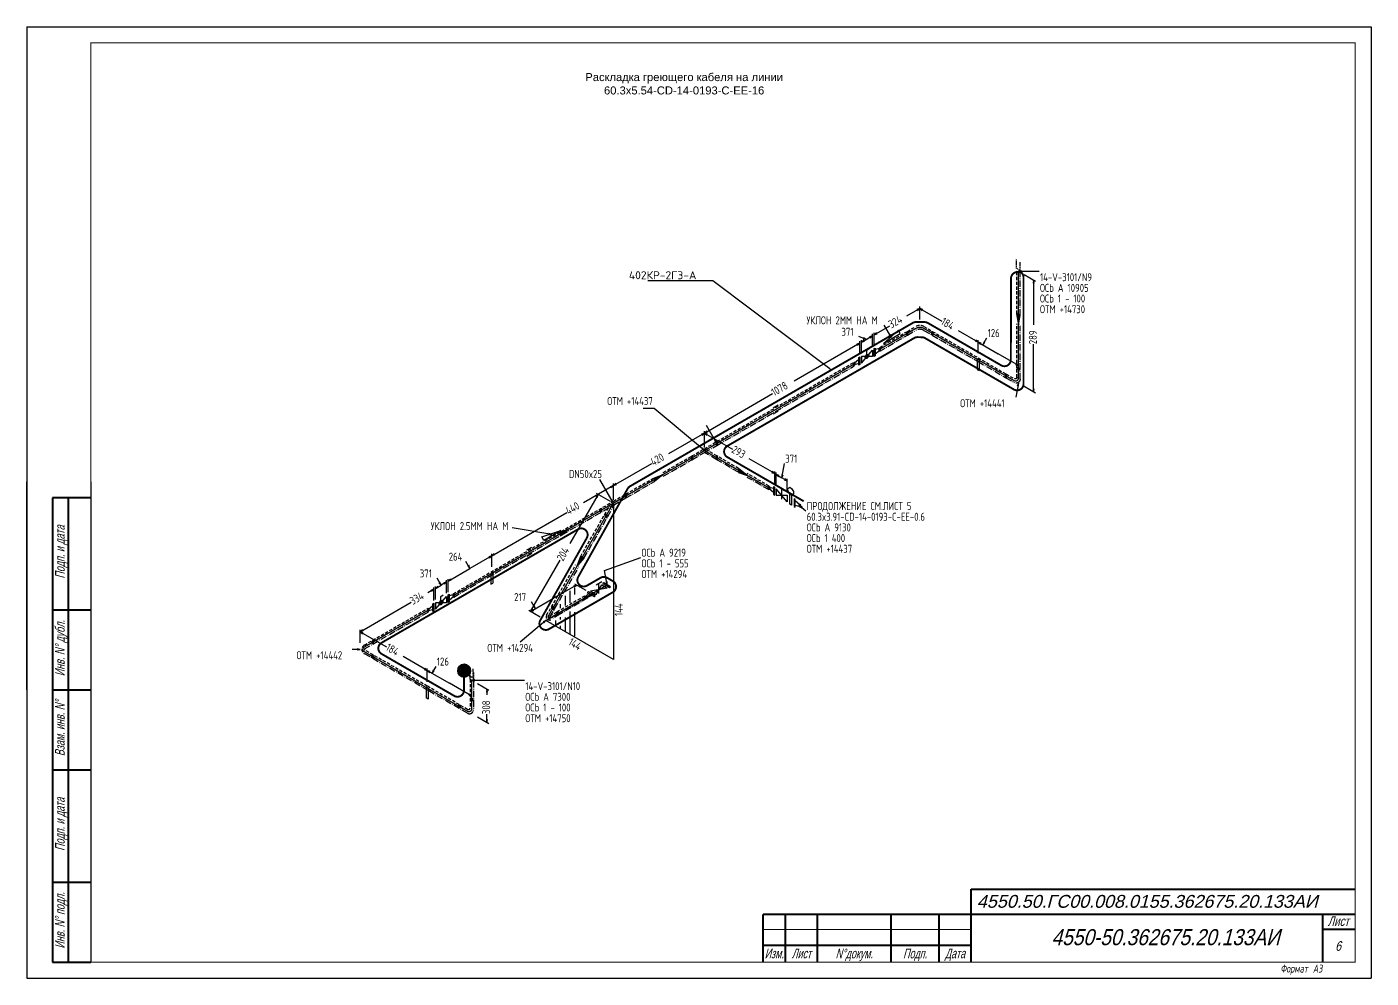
# Model space of a CAD drawing. Header units: millimetres. Extents: x 789 to 2531, y -2516 to 1713.
# Drawn here: x 792.2 to 1212.2, y -247 to 50 of the extents above; entities that cross this region are included whole.
import ezdxf
from ezdxf import colors
from ezdxf.entities.mleader import LeaderData, LeaderLine
from ezdxf.enums import TextEntityAlignment as Align
from ezdxf.math import Vec2, Vec3

# ---------------------------------------------------------------- set-up
doc = ezdxf.new("R2010")
doc.units = ezdxf.units.MM
for name, pattern in [('GT100', [0.5, 0.333333, -0.166667]), ('GT110', [1.5, 1, -0.5]), ('GT111', [3, 2, -0.4, 0.2, -0.4]), ('HIDDEN', [0.375, 0.25, -0.125]), ('JIS_02_4.0', [5.5, 4, -1.5])]:
    doc.linetypes.add(name, pattern=pattern)
for name, color, linetype in [('GT_1', 7, 'Continuous'), ('RAMKA', 2, 'Continuous'), ('TRACE', 1, 'HIDDEN')]:
    doc.layers.add(name, color=color, linetype=linetype)
for name, color, linetype, lineweight in [('HT_Equipment', 1, 'Continuous', 35), ('Текст штампа', 7, 'Continuous', 0), ('Электрообогрев', 1, 'JIS_02_4.0', 30)]:
    doc.layers.add(name, color=color, linetype=linetype, lineweight=lineweight)
doc.styles.add('Aryal.cyr 3', font='arial.ttf', dxfattribs={"width": 0.666667, "oblique": 15, "height": 3})
doc.styles.add('ESKDU', font='eskd_u.shx')
doc.styles.add('HTX1', font='GOST2304A', dxfattribs={"width": 0.98})
doc.styles.add('Pentair Style 1', font='isocpeur.ttf')
doc.styles.get("Standard").update_dxf_attribs({"font": 'txt.shx'})

# ---------------------------------------------------------------- blocks, each defined once
blk = doc.blocks.new('GA_END-SEAL')
at = {"layer": 'HT_Equipment', "color": 7, "true_color": 0xffffff, "const_width": 200}
blk.add_lwpolyline([(-100, 0, 1), (100, 0, 1)], format="xyb", close=True, dxfattribs=at)
at = {"layer": 'HT_Equipment'}
blk.add_circle((0, 0), 200, dxfattribs=at)
at = {"layer": 'HT_Equipment', "style": 'Pentair Style 1'}
blk.add_text('ES', height=180, dxfattribs=at).set_placement((0, 0), align=Align.MIDDLE_CENTER)
blk = doc.blocks.new('_Dot')
at = {"color": 0, "linetype": 'ByBlock', "lineweight": -2}
blk.add_line((-0.5, 0), (-1, 0), dxfattribs=at)
at = {"color": 0, "linetype": 'ByBlock', "const_width": 0.5}
blk.add_lwpolyline([(-0.25, 0, 1), (0.25, 0, 1)], format="xyb", close=True, dxfattribs=at)

msp = doc.modelspace()

# ---------------------------------------------------------------- linework, layer by layer
at = {"linetype": 'Continuous'}
for p, q in [((792.15, 50), (792.15, -247)), ((792.15, 50), (1212.15, 50)), ((1212.15, 50), (1212.15, -247)), ((792.15, -247), (1212.15, -247))]:
    msp.add_line(p, q, dxfattribs=at)
at = {"color": 7}
for p, q in [((792.15, -157), (792.15, -92)), ((812.15, -92), (812.15, -242))]:
    msp.add_line(p, q, dxfattribs=at)
at = {"linetype": 'Continuous', "const_width": 0.3}
msp.add_lwpolyline([(812.15, 45), (1207.15, 45), (1207.15, -242), (812.15, -242)], close=True, dxfattribs=at)
at = {"layer": 'GT_1', "linetype": 'GT100', "flags": 128}
for points in [[(1101.3, -22.61), (1101.3, -25.36), (1102.55, -26.06), (1102.55, -23.31)], [(930.26, -149.73), (930.26, -152.53), (931.56, -153.23), (931.56, -150.43)], [(930.5, -150.86), (930.5, -153.66), (931.8, -154.36), (931.8, -151.56)]]:
    msp.add_lwpolyline(points, dxfattribs=at)
at = {"layer": 'GT_1', "linetype": 'GT110', "flags": 128}
for points in [[(1101.45, -39.56), (1101.45, -26.01)], [(1058.6, -50.06), (1067.25, -45.06)], [(1067.25, -45.06), (1069.85, -43.56)], [(1072.45, -43.56), (1089.35, -53.31)], [(1101.45, -56.41), (1101.45, -42.76)], [(1089.35, -53.31), (1098.05, -58.36)], [(1026.1, -68.86), (1050.65, -54.66)], [(1098.05, -58.36), (1100.65, -59.86)], [(1101.45, -59.41), (1101.45, -56.41)], [(1007.75, -79.46), (1026.1, -68.86)], [(1003.85, -81.71), (1007.75, -79.46)], [(991, -89.11), (999.95, -83.96)], [(999.95, -83.96), (1003.85, -81.71)], [(1007.75, -83.96), (1003.85, -81.71)], [(1014.5, -87.86), (1007.75, -83.96)], [(979.3, -95.86), (988.25, -90.71)], [(1024.05, -93.36), (1017.25, -89.46)], [(975.4, -98.11), (979.3, -95.86)], [(925.38, -127), (975.4, -98.11)], [(972.65, -102.31), (974.9, -98.41)], [(965.2, -115.26), (972.65, -102.31)], [(956.05, -131.11), (963.6, -118.01)], [(966.4, -127.71), (957.7, -132.76)], [(900.2, -141.51), (917.55, -131.51)], [(954.55, -133.71), (956.05, -131.11)], [(957.7, -132.76), (955.1, -134.26)], [(897.6, -143.01), (900.2, -141.51)], [(917.25, -155.86), (897.6, -144.51)], [(930.65, -153.71), (930.65, -159.66)], [(927.25, -161.61), (917.25, -155.86)], [(929.85, -163.11), (927.25, -161.61)], [(930.65, -159.66), (930.65, -162.66)]]:
    msp.add_lwpolyline(points, dxfattribs=at)
at = {"layer": 'GT_1', "const_width": 0.4, "flags": 128}
for points in [[(1101.95, -26.31), (1101.95, -39.86)], [(1067.25, -45.66), (1058.6, -50.66)], [(1069.85, -44.16), (1067.25, -45.66)], [(1075.05, -45.66), (1072.45, -44.16)], [(1089.35, -53.91), (1075.05, -45.66)], [(1101.95, -43.06), (1101.95, -56.71)], [(1098.05, -58.96), (1089.35, -53.91)], [(1050.65, -55.26), (1026.1, -69.46)], [(1100.65, -60.46), (1098.05, -58.96)], [(1101.95, -56.71), (1101.95, -59.71)], [(1026.1, -69.46), (1007.75, -80.06)], [(1003.85, -82.31), (999.95, -84.56)], [(1007.75, -80.06), (1003.85, -82.31)], [(1003.85, -82.31), (1007.75, -84.56)], [(999.95, -84.56), (991, -89.71)], [(1007.75, -84.56), (1014.5, -88.46)], [(988.25, -91.31), (979.3, -96.46)], [(1017.25, -90.06), (1024.05, -93.96)], [(979.3, -96.46), (975.4, -98.71)], [(971.5, -100.96), (961.7, -106.61)], [(975.4, -98.71), (971.5, -100.96)], [(975.4, -98.71), (973.15, -102.61)], [(973.15, -102.61), (965.7, -115.56)], [(958.95, -108.21), (949.15, -113.86)], [(949.15, -113.86), (937.45, -120.61)], [(937.45, -120.61), (925.5, -127.51)], [(964.1, -118.31), (956.55, -131.41)], [(958.2, -133.06), (966.9, -128.01)], [(917.55, -132.11), (900.2, -142.11)], [(956.55, -131.41), (955.05, -134.01)], [(955.6, -134.56), (958.2, -133.06)], [(900.2, -142.11), (897.6, -143.61)], [(897.6, -145.11), (900.2, -146.61)], [(900.2, -146.61), (917.25, -156.46)], [(931.15, -159.96), (931.15, -154.01)], [(917.25, -156.46), (927.25, -162.21)], [(927.25, -162.21), (929.85, -163.71)], [(931.15, -162.96), (931.15, -159.96)]]:
    msp.add_lwpolyline(points, dxfattribs=at)
at = {"layer": 'GT_1', "flags": 128}
for points in [[(1102.95, -26.16), (1101.95, -26.31), (1102.95, -26.46)], [(1101.95, -26.31), (1108.45, -26.31)], [(1103.7, -27.31), (1107.25, -29.36)], [(1106.85, -30.06), (1106.7, -29.06), (1106.55, -30.06)], [(1106.7, -29.06), (1106.7, -43.06)], [(1071.15, -41.41), (1071.15, -37.31)], [(1071.15, -41.41), (1071.15, -37.31)], [(1071.15, -37.91), (1066.95, -40.31)], [(1070.4, -38.56), (1071.15, -37.91), (1070.2, -38.26)], [(1072.1, -38.26), (1071.15, -37.91), (1071.9, -38.56)], [(1071.15, -37.91), (1078, -41.86)], [(1101.95, -39.86), (1101.4, -39.56), (1101.95, -43.06), (1102.45, -40.16), (1101.45, -39.56), (1101.95, -42.76), (1102.4, -40.11), (1101.55, -39.61), (1101.95, -42.41), (1102.35, -40.06), (1101.6, -39.66), (1101.95, -42.11), (1102.25, -40.06), (1101.65, -39.71), (1101.95, -41.81), (1102.2, -40.01), (1101.75, -39.76), (1101.95, -41.51), (1102.1, -39.96), (1101.8, -39.76), (1101.95, -41.21), (1102.05, -39.91), (1101.9, -39.81), (1101.95, -40.91), (1102, -39.86), (1101.95, -39.86), (1101.95, -43.06)], [(1056.35, -49.96), (1056.35, -45.86)], [(1056.85, -46.16), (1061.75, -43.31)], [(1057.6, -45.51), (1056.85, -46.16), (1057.8, -45.81)], [(1056.85, -49.66), (1056.85, -45.56)], [(1059.75, -48.86), (1065.05, -45.76), (1064.45, -44.66), (1059.75, -48.86)], [(1062.25, -47.01), (1060, -43.11)], [(1061.6, -46.26), (1062.25, -47.01), (1061.9, -46.06)], [(1067.25, -45.66), (1067, -46.11), (1067.25, -46.16), (1067.5, -45.81), (1067.5, -45.21), (1067.25, -45.16), (1067, -45.51), (1067, -46.11), (1067.45, -45.86), (1067.05, -45.56), (1067.25, -45.26), (1067.45, -45.36), (1067.25, -45.66)], [(1075.05, -45.66), (1074.8, -45.81), (1075.05, -46.16), (1075.3, -46.11), (1075.3, -45.51), (1075.05, -45.16), (1074.8, -45.21), (1074.8, -45.81), (1075.25, -46.06), (1074.85, -45.36), (1075.05, -45.26), (1075.25, -45.56), (1075.05, -45.66)], [(1089.35, -48.41), (1083.2, -44.86)], [(1052.4, -48.76), (1031.85, -60.66)], [(1051.65, -49.41), (1052.4, -48.76), (1051.45, -49.11)], [(1054.4, -47.56), (1052.05, -46.71)], [(1052.4, -52.26), (1052.4, -48.16)], [(1052.9, -48.46), (1054.65, -47.46)], [(1053.65, -47.81), (1052.9, -48.46), (1053.85, -48.11)], [(1052.9, -51.96), (1052.9, -47.86)], [(1053.4, -47.41), (1054.4, -47.56), (1053.55, -47.06)], [(1056.35, -46.46), (1054.65, -47.46)], [(1055.6, -47.11), (1056.35, -46.46), (1055.4, -46.81)], [(1057.2, -51.46), (1057.2, -52.66), (1056.85, -52.86), (1056.85, -50.46), (1057.2, -50.26), (1057.2, -51.46)], [(1058.6, -50.66), (1058.35, -51.11), (1058.6, -51.16), (1058.85, -50.81), (1058.85, -50.21), (1058.6, -50.16), (1058.35, -50.51), (1058.35, -51.11), (1058.8, -50.86), (1058.4, -50.56), (1058.6, -50.26), (1058.8, -50.36), (1058.6, -50.66)], [(1088.4, -48.06), (1089.35, -48.41), (1088.6, -47.76)], [(1089.35, -51.91), (1089.35, -47.81)], [(1089.35, -51.91), (1089.35, -47.81)], [(1090.3, -48.76), (1089.35, -48.41), (1090.1, -49.06)], [(1089.35, -48.41), (1095.65, -52.06)], [(1090.85, -49.26), (1092.1, -47.11)], [(1091.2, -48.31), (1090.85, -49.26), (1091.5, -48.51)], [(1106.7, -63.96), (1106.7, -49.06)], [(1052.05, -55.11), (1050.65, -55.51), (1050.65, -55.01), (1052.05, -53.76)], [(1052.4, -54.26), (1052.4, -55.46), (1052.05, -55.66), (1052.05, -53.26), (1052.4, -53.06), (1052.4, -54.26)], [(1052.4, -52.26), (1052.4, -50.66)], [(1056.35, -51.96), (1056.35, -52.96), (1052.9, -52.96), (1052.9, -54.96), (1056.35, -50.96), (1056.35, -51.96)], [(1054.6, -53.56), (1054.25, -53.56), (1054.1, -53.26), (1054.25, -52.66), (1054.6, -52.26), (1055.05, -52.21), (1055.2, -52.61), (1055.05, -53.11), (1054.6, -53.56)], [(1054.6, -52.96), (1054.6, -50.96), (1055.35, -50.51)], [(1057.2, -52.11), (1058.6, -50.91), (1058.6, -50.41), (1057.2, -50.76)], [(1089.05, -53.56), (1089.65, -53.96), (1089.65, -57.31)], [(1089.05, -53.56), (1089.05, -56.96), (1089.65, -57.31)], [(1101.95, -55.71), (1095.65, -52.06)], [(1050.65, -55.26), (1050.4, -55.71), (1050.65, -55.76), (1050.9, -55.41), (1050.9, -54.81), (1050.65, -54.76), (1050.4, -55.11), (1050.4, -55.71), (1050.85, -55.46), (1050.45, -55.16), (1050.65, -54.86), (1050.85, -54.96), (1050.65, -55.26)], [(1098.05, -58.96), (1097.8, -59.11), (1098.05, -59.46), (1098.3, -59.41), (1098.3, -58.81), (1098.05, -58.46), (1097.8, -58.51), (1097.8, -59.11), (1098.25, -59.36), (1097.85, -58.66), (1098.05, -58.56), (1098.25, -58.86), (1098.05, -58.96)], [(1101, -55.36), (1101.95, -55.71), (1101.2, -55.06)], [(1101.95, -56.71), (1101.7, -56.86), (1101.5, -56.46), (1101.7, -56.26), (1102.2, -56.56), (1102.4, -56.96), (1102.2, -57.16), (1101.7, -56.86), (1101.7, -56.36), (1102.15, -57.01), (1102.3, -56.91), (1102.15, -56.61), (1101.95, -56.71)], [(1101.95, -59.21), (1101.95, -55.11)], [(1101.95, -61.21), (1101.15, -65.66)], [(1101.95, -62.21), (1101.95, -61.21), (1101.6, -62.16)], [(1103.7, -62.21), (1107.25, -64.26)], [(1106.55, -62.96), (1106.7, -63.96), (1106.85, -62.96)], [(1003.85, -76.81), (1025.15, -64.51)], [(1003.85, -82.31), (988.15, -69.11), (984.7, -69.11)], [(1025.3, -68.91), (1026.85, -68.01)], [(1026.85, -70.01), (1025.3, -70.91)], [(1007.75, -80.06), (1004.5, -74.41)], [(1003.85, -76.81), (992.6, -83.31)], [(1003.1, -77.46), (1003.85, -76.81), (1002.9, -77.16)], [(1004.6, -76.16), (1003.85, -76.81), (1004.8, -76.46)], [(1003.85, -81.31), (1003.85, -76.21)], [(1003.85, -81.31), (1003.85, -76.21)], [(1003.85, -81.31), (1003.85, -76.21)], [(1004.8, -77.16), (1003.85, -76.81), (1004.6, -77.46)], [(1003.85, -76.81), (1012.6, -81.86)], [(1007.1, -79.31), (1007.75, -80.06), (1007.4, -79.11)], [(1007.75, -80.06), (1007.5, -80.51), (1007.75, -80.56), (1008, -80.21), (1008, -79.61), (1007.75, -79.56), (1007.5, -79.91), (1007.5, -80.51), (1007.95, -80.26), (1007.55, -79.96), (1007.75, -79.66), (1007.95, -79.76), (1007.75, -80.06)], [(1003, -81.81), (1003.85, -82.31), (1003.2, -81.56)], [(975.4, -93.21), (987.4, -86.31)], [(999.95, -84.56), (999.7, -85.01), (999.95, -85.06), (1000.2, -84.71), (1000.2, -84.11), (999.95, -84.06), (999.7, -84.41), (999.7, -85.01), (1000.15, -84.76), (999.75, -84.46), (999.95, -84.16), (1000.15, -84.26), (999.95, -84.56)], [(1007.75, -84.56), (1008, -84.41), (1007.75, -84.06), (1007.5, -84.11), (1007.5, -84.71), (1007.75, -85.06), (1008, -85.01), (1008, -84.41), (1007.55, -84.16), (1007.95, -84.86), (1007.75, -84.96), (1007.55, -84.66), (1007.75, -84.56)], [(1014.5, -88.46), (1014.5, -89.11), (1017.25, -90.06), (1014.5, -87.91), (1014.5, -89.01), (1017, -89.91), (1014.5, -87.96), (1014.5, -88.96), (1016.7, -89.76), (1014.5, -88.01), (1014.5, -88.86), (1016.45, -89.56), (1014.5, -88.11), (1014.5, -88.76), (1016.2, -89.46), (1014.5, -88.16), (1014.5, -88.71), (1015.9, -89.26), (1014.5, -88.26), (1014.5, -88.61), (1015.7, -89.16), (1014.5, -88.36), (1014.5, -88.56), (1015.4, -88.96), (1014.5, -88.41), (1014.5, -88.46), (1017.25, -90.06)], [(1025.8, -89.46), (1017.8, -84.86)], [(1028.05, -90.76), (1028.85, -86.31)], [(975.4, -98.71), (971.15, -91.36)], [(991, -89.71), (988.25, -91.96), (988.25, -90.76), (991, -89.71), (988.25, -91.86), (988.25, -90.81), (990.75, -89.86), (988.25, -91.81), (988.25, -90.86), (990.5, -90.01), (988.25, -91.71), (988.25, -90.96), (990.25, -90.16), (988.25, -91.61), (988.25, -91.01), (989.95, -90.31), (988.25, -91.56), (988.25, -91.11), (989.7, -90.46), (988.25, -91.46), (988.25, -91.21), (989.45, -90.61), (988.25, -91.41), (988.25, -91.26), (989.15, -90.76), (988.25, -91.31)], [(1024.85, -89.11), (1025.8, -89.46), (1025.05, -88.81)], [(1025.8, -92.96), (1025.8, -88.86)], [(1026.3, -93.26), (1026.3, -89.16)], [(1027.25, -90.11), (1026.3, -89.76), (1027.05, -90.41)], [(1026.3, -89.76), (1028.05, -90.76)], [(1028.05, -89.76), (1028.05, -90.76), (1028.4, -89.81)], [(1029.75, -91.76), (1028.05, -90.76)], [(1028.8, -91.41), (1029.75, -91.76), (1029, -91.11)], [(1029.75, -95.26), (1029.75, -91.16)], [(970.65, -95.96), (961.8, -111.31)], [(975.4, -93.21), (966.05, -98.61)], [(970.3, -96.91), (970.65, -95.96), (970, -96.71)], [(974.55, -98.21), (970.1, -95.66)], [(974.65, -93.86), (975.4, -93.21), (974.45, -93.56)], [(976.15, -92.56), (975.4, -93.21), (976.35, -92.86)], [(975.4, -97.71), (975.4, -92.61)], [(975.4, -97.71), (975.4, -92.61)], [(975.4, -97.71), (975.4, -95.11)], [(979.3, -96.46), (979.05, -96.91), (979.3, -96.96), (979.55, -96.61), (979.55, -96.01), (979.3, -95.96), (979.05, -96.31), (979.05, -96.91), (979.5, -96.66), (979.1, -96.36), (979.3, -96.06), (979.5, -96.16), (979.3, -96.46)], [(1024.05, -93.96), (1024.3, -94.41), (1024.05, -94.46), (1023.8, -94.11), (1023.8, -93.51), (1024.05, -93.46), (1024.3, -93.81), (1024.3, -94.41), (1023.85, -94.16), (1024.25, -93.86), (1024.05, -93.56), (1023.85, -93.66), (1024.05, -93.96)], [(1025.45, -95.41), (1024.05, -94.21), (1024.05, -93.71), (1025.45, -94.06)], [(1025.45, -94.76), (1025.45, -95.96), (1025.8, -96.16), (1025.8, -93.76), (1025.45, -93.56), (1025.45, -94.76)], [(1026.3, -95.26), (1026.3, -96.26), (1029.75, -96.26), (1029.75, -98.26), (1026.3, -94.26), (1026.3, -95.26)], [(1027.15, -93.76), (1028.9, -94.76)], [(1028.05, -97.46), (1028.05, -94.26)], [(1030.55, -95.76), (1031.1, -96.06), (1031.1, -99.36), (1030.55, -99.06), (1030.55, -95.76), (1029.95, -94.76), (1029.95, -94.11), (1030.55, -93.76), (1031.1, -94.11), (1031.7, -95.06), (1031.7, -95.76), (1031.1, -96.06)], [(971.5, -100.96), (971.25, -101.41), (971.5, -101.46), (971.75, -101.11), (971.75, -100.51), (971.5, -100.46), (971.25, -100.81), (971.25, -101.41), (971.7, -101.16), (971.3, -100.86), (971.5, -100.56), (971.7, -100.66), (971.5, -100.96)], [(974.75, -97.96), (975.4, -98.71), (975.05, -97.76)], [(975.4, -98.71), (975.4, -147.51)], [(1031.9, -98.51), (1031.9, -99.71), (1032.25, -99.91), (1032.25, -97.51), (1031.9, -97.31), (1031.9, -98.51)], [(1032.25, -99.36), (1033.65, -99.76), (1033.65, -99.26), (1032.25, -98.01)], [(1033.65, -99.51), (1033.9, -99.96), (1033.65, -100.01), (1033.4, -99.66), (1033.4, -99.06), (1033.65, -99.01), (1033.9, -99.36), (1033.9, -99.96), (1033.45, -99.71), (1033.85, -99.41), (1033.65, -99.11), (1033.45, -99.21), (1033.65, -99.51)], [(1034.5, -100.01), (1033.65, -99.51), (1034.3, -100.26)], [(1033.65, -99.51), (1035.55, -101.11)], [(937.45, -115.11), (960.9, -101.61)], [(973.15, -102.61), (973.25, -103.06), (973.6, -102.86), (973.6, -102.51), (973.05, -102.16), (972.7, -102.36), (972.7, -102.71), (973.25, -103.06), (973.5, -102.61), (972.85, -102.71), (972.8, -102.41), (973.05, -102.31), (973.15, -102.61)], [(956.15, -108.49), (943.81, -106.45)], [(958.95, -107.24), (953.65, -110.34), (953, -109.24), (958.95, -107.24)], [(955.13, -108.48), (956.15, -108.49), (955.22, -108.16)], [(961.7, -106.61), (958.95, -108.86), (958.95, -107.66), (961.7, -106.61), (958.95, -108.76), (958.95, -107.71), (961.45, -106.76), (958.95, -108.71), (958.95, -107.76), (961.2, -106.91), (958.95, -108.61), (958.95, -107.86), (960.95, -107.06), (958.95, -108.51), (958.95, -107.91), (960.65, -107.21), (958.95, -108.46), (958.95, -108.01), (960.4, -107.36), (958.95, -108.36), (958.95, -108.11), (960.15, -107.51), (958.95, -108.31), (958.95, -108.16), (959.85, -107.66), (958.95, -108.21)], [(948.35, -113.31), (949.9, -112.41)], [(930.6, -119.06), (929.35, -116.91)], [(937.45, -115.11), (930.6, -119.06)], [(936.7, -115.76), (937.45, -115.11), (936.5, -115.46)], [(938.2, -114.46), (937.45, -115.11), (938.4, -114.76)], [(937.45, -118.61), (937.45, -114.51)], [(937.45, -118.61), (937.45, -114.51)], [(949.9, -114.41), (948.35, -115.31)], [(949.55, -132.56), (958.8, -116.51)], [(965.7, -115.56), (966.25, -115.86), (964.1, -118.31), (965.2, -115.26), (966.2, -115.86), (964.25, -118.06), (965.25, -115.31), (966.1, -115.81), (964.4, -117.76), (965.3, -115.36), (966.05, -115.76), (964.6, -117.51), (965.4, -115.36), (966, -115.71), (964.7, -117.26), (965.45, -115.41), (965.9, -115.66), (964.9, -116.96), (965.55, -115.46), (965.85, -115.66), (965, -116.76), (965.6, -115.51), (965.75, -115.61), (965.2, -116.46), (965.65, -115.56), (965.7, -115.56), (964.1, -118.31)], [(973.45, -124.21), (972.65, -119.76), (983.95, -115.66)], [(923.75, -123.01), (930.6, -119.06)], [(929.95, -118.31), (930.6, -119.06), (930.25, -118.11)], [(937.15, -120.66), (937.75, -120.26), (937.75, -123.66)], [(937.15, -120.66), (937.15, -124.01), (937.75, -123.66)], [(919.3, -125.61), (917.45, -126.66)], [(918.55, -126.26), (919.3, -125.61), (918.35, -125.96)], [(919.3, -129.11), (919.3, -125.01)], [(919.8, -125.31), (921.55, -124.31)], [(920.55, -124.66), (919.8, -125.31), (920.75, -124.96)], [(919.8, -128.81), (919.8, -124.71)], [(921.55, -124.31), (920.3, -122.16)], [(920.9, -123.56), (921.55, -124.31), (921.2, -123.36)], [(923.25, -123.31), (921.55, -124.31)], [(922.5, -123.96), (923.25, -123.31), (922.3, -123.66)], [(923.25, -126.81), (923.25, -122.71)], [(924.5, -122.36), (923.75, -123.01), (924.7, -122.66)], [(923.75, -126.51), (923.75, -122.41)], [(954.3, -135.31), (973.5, -124.21)], [(963.9, -124.26), (956.7, -128.41)], [(963.15, -124.91), (963.9, -124.26), (962.95, -124.61)], [(963.3, -125.21), (963.3, -127.21)], [(966.9, -126.01), (963.35, -123.96)], [(969.15, -126.71), (970, -127.21), (971.75, -124.21), (973.5, -125.21), (968.3, -126.21), (969.15, -126.71)], [(970, -124.21), (971.75, -123.21)], [(970.9, -126.91), (970.9, -123.71)], [(973.1, -124.41), (974.15, -125.01), (974.5, -124.81), (972.4, -123.61), (972.05, -123.81), (973.1, -124.41)], [(973.1, -123.26), (973.45, -124.21), (973.45, -123.21)], [(973.5, -124.21), (973.45, -124.21)], [(896.3, -138.86), (912.25, -129.66)], [(919.3, -131.11), (919.3, -132.31), (918.95, -132.51), (918.95, -130.11), (919.3, -129.91), (919.3, -131.11)], [(923.25, -128.81), (923.25, -129.81), (919.8, -129.81), (919.8, -131.81), (923.25, -127.81), (923.25, -128.81)], [(921.5, -130.41), (921.15, -130.41), (921, -130.11), (921.15, -129.51), (921.5, -129.11), (921.95, -129.06), (922.1, -129.46), (921.95, -129.96), (921.5, -130.41)], [(921.5, -129.81), (921.5, -127.81), (922.25, -127.36)], [(924.1, -128.31), (924.1, -129.51), (923.75, -129.71), (923.75, -127.31), (924.1, -127.11), (924.1, -128.31)], [(924.1, -128.96), (925.5, -127.76), (925.5, -127.26), (924.1, -127.61)], [(925.5, -127.51), (925.25, -127.96), (925.5, -128.01), (925.75, -127.66), (925.75, -127.06), (925.5, -127.01), (925.25, -127.36), (925.25, -127.96), (925.7, -127.71), (925.3, -127.41), (925.5, -127.11), (925.7, -127.21), (925.5, -127.51)], [(949.55, -132.56), (956.7, -128.41)], [(951.05, -131.66), (949.8, -129.51)], [(960.3, -127.66), (960.3, -130.66)], [(961.8, -126.06), (961.8, -129.81)], [(966.9, -128.01), (967.45, -128.01), (967.35, -128.26), (966.9, -128.31), (966.35, -128.01), (966.45, -127.76), (966.9, -127.71), (967.45, -128.01), (967, -128.26), (966.9, -127.81), (966.55, -127.81), (966.55, -128.01), (966.9, -128.01)], [(968.85, -127.51), (967.1, -128.11), (966.65, -127.86), (967.7, -126.86)], [(968.3, -127.21), (969.35, -127.81), (969.7, -127.61), (967.65, -126.41), (967.25, -126.61), (968.3, -127.21)], [(917.55, -132.11), (917.3, -132.56), (917.55, -132.61), (917.8, -132.26), (917.8, -131.66), (917.55, -131.61), (917.3, -131.96), (917.3, -132.56), (917.75, -132.31), (917.35, -132.01), (917.55, -131.71), (917.75, -131.81), (917.55, -132.11)], [(918.95, -131.96), (917.55, -132.36), (917.55, -131.86), (918.95, -130.61)], [(952.55, -134.31), (949, -132.26)], [(952.55, -134.31), (949, -132.26)], [(949.9, -131.61), (949.55, -132.56), (950.2, -131.81)], [(950.3, -131.91), (949.55, -132.56), (950.5, -132.21)], [(950.4, -130.91), (951.05, -131.66), (950.7, -130.71)], [(956.55, -131.41), (956.65, -131.86), (957, -131.66), (957, -131.31), (956.45, -130.96), (956.1, -131.16), (956.1, -131.51), (956.65, -131.86), (956.9, -131.41), (956.25, -131.51), (956.2, -131.21), (956.45, -131.11), (956.55, -131.41)], [(958.2, -133.06), (958.75, -133.06), (958.65, -133.31), (958.2, -133.36), (957.65, -133.06), (957.75, -132.81), (958.2, -132.76), (958.75, -133.06), (958.3, -133.31), (958.2, -132.86), (957.85, -132.86), (957.85, -133.06), (958.2, -133.06)], [(958.8, -130.26), (958.8, -131.51)], [(958.8, -134.26), (958.8, -135.01)], [(961.8, -132.56), (961.8, -139.66)], [(963.3, -132.71), (963.3, -140.21)], [(897.05, -138.21), (896.3, -138.86), (897.25, -138.51)], [(896.3, -142.36), (896.3, -138.26)], [(896.3, -142.36), (896.3, -138.26)], [(954.3, -135.31), (946.25, -142.06)], [(953.65, -136.06), (954.3, -135.31), (953.45, -135.81)], [(975.4, -147.51), (954.3, -135.31)], [(955.8, -135.96), (955.8, -136.16)], [(957.3, -135.36), (957.3, -137.06)], [(958.8, -137.01), (958.8, -137.91)], [(960.3, -134.41), (960.3, -138.76)], [(897.25, -139.21), (896.3, -138.86), (897.05, -139.51)], [(896.3, -138.86), (904.55, -143.61)], [(900.2, -142.11), (899.95, -142.56), (900.2, -142.61), (900.45, -142.26), (900.45, -141.66), (900.2, -141.61), (899.95, -141.96), (899.95, -142.56), (900.4, -142.31), (900, -142.01), (900.2, -141.71), (900.4, -141.81), (900.2, -142.11)], [(896.3, -144.36), (893.8, -144.36)], [(895.3, -144.51), (896.3, -144.36), (895.3, -144.21)], [(900.2, -146.61), (900.45, -147.06), (900.2, -147.11), (899.95, -146.76), (899.95, -146.16), (900.2, -146.11), (900.45, -146.46), (900.45, -147.06), (900, -146.81), (900.4, -146.51), (900.2, -146.21), (900, -146.31), (900.2, -146.61)], [(917.25, -150.96), (909.75, -146.61)], [(916.3, -150.61), (917.25, -150.96), (916.5, -150.31)], [(917.25, -154.46), (917.25, -150.36)], [(917.25, -154.46), (917.25, -150.36)], [(918.2, -151.31), (917.25, -150.96), (918, -151.61)], [(917.25, -150.96), (924.2, -154.96)], [(918.75, -151.81), (920, -149.66)], [(919.1, -150.86), (918.75, -151.81), (919.4, -151.06)], [(931.15, -158.96), (924.2, -154.96)], [(932.15, -153.86), (931.15, -154.01), (932.15, -154.16)], [(931.15, -154.01), (947.65, -154.01)], [(932.9, -155.01), (936.45, -157.06)], [(917.55, -156.51), (916.95, -156.11), (916.95, -159.51)], [(917.55, -156.51), (917.55, -159.86), (916.95, -159.51)], [(930.2, -158.61), (931.15, -158.96), (930.4, -158.31)], [(931.15, -159.96), (930.9, -159.51), (930.7, -159.71), (930.9, -160.11), (931.4, -160.41), (931.6, -160.21), (931.4, -159.81), (930.9, -159.51), (930.9, -160.01), (931.35, -159.86), (931.5, -160.16), (931.35, -160.26), (931.15, -159.96)], [(931.15, -162.46), (931.15, -158.36)], [(936.05, -157.76), (935.9, -156.76), (935.75, -157.76)], [(935.9, -156.76), (935.9, -158.56)], [(927.25, -162.21), (927.5, -162.66), (927.25, -162.71), (927, -162.36), (927, -161.76), (927.25, -161.71), (927.5, -162.06), (927.5, -162.66), (927.05, -162.41), (927.45, -162.11), (927.25, -161.81), (927.05, -161.91), (927.25, -162.21)], [(932.9, -165.46), (936.45, -167.51)], [(935.75, -166.21), (935.9, -167.21), (936.05, -166.21)], [(935.9, -167.21), (935.9, -164.56)]]:
    msp.add_lwpolyline(points, dxfattribs=at)
at = {"layer": 'GT_1', "linetype": 'GT111', "flags": 128}
for points in [[(1102.45, -40.16), (1102.45, -26.61)], [(1067.25, -46.26), (1069.85, -44.76)], [(1072.45, -44.76), (1089.35, -54.51)], [(1102.45, -57.01), (1102.45, -43.36)], [(1058.6, -51.26), (1067.25, -46.26)], [(1089.35, -54.51), (1098.05, -59.56)], [(1026.1, -70.06), (1050.65, -55.86)], [(1102.45, -60.01), (1102.45, -57.01)], [(1098.05, -59.56), (1100.65, -61.06)], [(1007.75, -80.66), (1026.1, -70.06)], [(999.95, -85.16), (1003.85, -82.91)], [(1003.85, -82.91), (1007.75, -80.66)], [(1007.75, -85.16), (1003.85, -82.91)], [(991, -90.31), (999.95, -85.16)], [(1014.5, -89.06), (1007.75, -85.16)], [(979.3, -97.06), (988.25, -91.91)], [(1024.05, -94.56), (1017.25, -90.66)], [(925.5, -128.01), (975.4, -99.31)], [(973.65, -102.91), (975.9, -99.01)], [(975.4, -99.31), (979.3, -97.06)], [(966.2, -115.86), (973.65, -102.91)], [(957.05, -131.71), (964.6, -118.61)], [(967.4, -128.31), (958.7, -133.36)], [(900.2, -142.71), (917.55, -132.71)], [(955.55, -134.31), (957.05, -131.71)], [(958.7, -133.36), (956.1, -134.86)], [(897.6, -144.21), (900.2, -142.71)], [(897.6, -144.21), (897.6, -144.51)], [(917.55, -157.22), (897.6, -145.71)], [(931.65, -154.31), (931.65, -160.26)], [(927.25, -162.81), (917.25, -157.06)], [(929.85, -164.31), (927.25, -162.81)], [(931.65, -160.26), (931.65, -163.26)]]:
    msp.add_lwpolyline(points, dxfattribs=at)
at = {"layer": 'GT_1', "const_width": 0.4, "flags": 128}
for points in [[(1072.45, -44.16, 0.267941), (1069.85, -44.16)], [(1101.95, -59.71, -0.577557), (1100.65, -60.46)], [(955.05, -134.01, 0.767315), (955.6, -134.56)], [(897.6, -143.61, 0.57736), (897.6, -145.11)], [(929.85, -163.71, 0.577127), (931.15, -162.96)]]:
    msp.add_lwpolyline(points, format="xyb", dxfattribs=at)
at = {"layer": 'GT_1', "linetype": 'GT110', "flags": 128}
for points in [[(1072.45, -43.56, 0.267941), (1069.85, -43.56)], [(1101.43, -59.41, -0.5777), (1100.65, -59.86)], [(954.53, -133.71, 0.902126), (956.12, -134.86)], [(897.6, -143.01, 0.57736), (897.6, -145.71)], [(929.85, -163.11, 0.576984), (930.63, -162.66)]]:
    msp.add_lwpolyline(points, format="xyb", dxfattribs=at)
at = {"layer": 'GT_1', "linetype": 'GT111', "flags": 128}
for points in [[(1072.45, -44.76, 0.267941), (1069.85, -44.76)], [(1102.47, -60.01, -0.577496), (1100.65, -61.06)], [(955.57, -134.31, -0.647378), (955.08, -134.26)], [(929.85, -164.31, 0.577188), (931.67, -163.26)]]:
    msp.add_lwpolyline(points, format="xyb", dxfattribs=at)
at = {"layer": 'RAMKA', "color": 7, "lineweight": 40}
for p, q in [((812.15, -97), (800.15, -97)), ((800.15, -97), (800.15, -242)), ((805.15, -242), (805.15, -97)), ((800.15, -132), (812.15, -132)), ((800.15, -157), (812.15, -157)), ((800.15, -182), (812.15, -182)), ((800.15, -217), (812.15, -217)), ((800.15, -242), (812.15, -242))]:
    msp.add_line(p, q, dxfattribs=at)
at = {"layer": 'RAMKA', "color": 0, "lineweight": 40}
for p, q in [((1087.15, -242), (1087.15, -219.28)), ((1087.15, -219.28), (1207.21, -219.28)), ((1207.15, -227.15), (1022.15, -227.15)), ((1022.15, -242), (1022.15, -227.15)), ((1029.18, -241.81), (1029.18, -227.15)), ((1039.18, -242), (1039.18, -227.15)), ((1062.18, -242), (1062.18, -227.15)), ((1077.18, -242), (1077.18, -227.15)), ((1197.08, -242), (1197.08, -227.15)), ((1207.15, -231.84), (1197.08, -231.84)), ((1087.15, -236.81), (1022.15, -236.81))]:
    msp.add_line(p, q, dxfattribs=at)
at = {"layer": 'RAMKA', "color": 0, "lineweight": 9}
msp.add_line((1087.15, -231.81), (1022.15, -231.81), dxfattribs=at)
at = {"layer": 'TRACE', "lineweight": 25, "ltscale": 7, "const_width": 0.6, "flags": 128}
msp.add_lwpolyline([(1034.88, -98.11), (1010.99, -84.32, -0.57735), (1010.99, -80.86), (1069.42, -47.13, -0.138731), (1070.47, -46.86), (1071.8, -46.9, -0.124587), (1072.75, -47.16), (1100.54, -63.21, 0.57735), (1103.54, -61.48), (1103.54, -28.21, 0.267949), (1102.54, -26.48), (1101.55, -26.53, 0.398588), (1099.65, -28.52), (1099.58, -53.95, -0.57735), (1096.58, -55.68), (1073.62, -42.42, 0.129848), (1072.63, -42.16), (1069.98, -42.14, 0.13349), (1068.97, -42.41), (980.59, -93.44, 0.13481), (979.85, -94.2), (964.4, -121.75, 0.76236), (967.14, -124.46), (971.42, -121.99, -0.267949), (973.42, -121.99), (975.24, -123.04, -0.57735), (975.24, -126.51), (955.29, -138.02, -0.763694), (952.55, -135.31), (967.1, -109.56, 0.763694), (964.36, -106.85), (902.96, -142.3, 0.57735), (902.96, -145.76), (925.71, -158.9, 0.57735), (928.71, -157.17), (928.71, -152.24)], format="xyb", dxfattribs=at)

# ---------------------------------------------------------------- block references
at = {"xscale": 0.01, "yscale": 0.01, "zscale": 0.01}
msp.add_blockref('GA_END-SEAL', (928.76, -151.01), dxfattribs=at)

# ---------------------------------------------------------------- texts
at = {"color": 0, "oblique": 10, "width": 0.7}
msp.add_text('Формат А3', height=2.5, dxfattribs=at).set_placement((1183.83, -245.28))
at = {"color": 7, "linetype": 'Continuous', "ltscale": 3, "insert": (997.51, 32.23), "char_height": 2.5, "width": 99.0105, "attachment_point": 5, "style": 'ESKDU'}
msp.add_mtext('{\\fArial|b0|i0|c204|p34;\\C0;Раскладка греющего кабеля на линии \\P60.3x5.54-CD-14-0193-C-EE-16}', dxfattribs=at)
at = {"layer": 'GT_1', "style": 'HTX1', "width": 0.98}
for s, p in [('14-V-3101/N9', (1108.7, -29.4)), ('ОСЬ A 10905', (1108.7, -32.73)), ('ОСЬ 1 - 100', (1108.7, -36.06)), ('ОТМ +14730', (1108.7, -39.4)), ('УКЛОН 2MM НА М', (1035.75, -42.86)), ('371', (1046.66, -46.46)), ('126', (1092.35, -46.86)), ('ОТМ +14437', (973.5, -68.09)), ('ОТМ +14441', (1083.76, -68.75)), ('371', (1029.1, -86.06)), ('DN50x25', (961.51, -90.85)), ('ПРОДОЛЖЕНИЕ СМ.ЛИСТ 5', (1035.8, -100.86)), ('УКЛОН 2.5MM НА М', (918.33, -107.11)), ('60.3x3.91-CD-14-0193-C-EE-0.6', (1035.8, -104.2)), ('ОСЬ A 9130', (1035.8, -107.53)), ('ОСЬ 1 400', (1035.8, -110.86)), ('ОСЬ A 9219', (984.2, -115.41)), ('ОТМ +14437', (1035.8, -114.2)), ('264', (923.96, -116.66)), ('ОСЬ 1 - 555', (984.2, -118.75)), ('371', (914.91, -121.91)), ('ОТМ +14294', (984.2, -122.08)), ('217', (944.41, -129.26)), ('ОТМ +14294', (936.03, -145.15)), ('ОТМ +14442', (876.41, -147.45)), ('126', (920.25, -149.41)), ('14-V-3101/N10', (947.9, -157.1)), ('ОСЬ A 7300', (947.9, -160.43)), ('ОСЬ 1 - 100', (947.9, -163.76)), ('ОТМ +14750', (947.9, -167.1))]:
    msp.add_text(s, height=2.5, dxfattribs=at).set_placement(p)
for s, rotation, p in [('324', 30, (1062.27, -44.19)), ('184', 330, (1077.52, -42.74)), ('289', 90, (1107.71, -49.08)), ('1078', 30, (1025.66, -65.37)), ('420', 30, (987.9, -87.16)), ('293', 330, (1012.1, -82.72)), ('440', 30, (961.38, -102.46)), ('204', 60, (959.67, -116.99)), ('334', 30, (912.75, -130.53)), ('144', 90, (978.32, -133.96)), ('184', 330, (904.05, -144.49)), ('144', 330, (961.09, -142.79)), ('308', 90, (936.91, -164.56))]:
    msp.add_text(s, height=2.5, rotation=rotation, dxfattribs=at).set_placement(p)
at = {"layer": 'RAMKA', "color": 7, "lineweight": 20, "style": 'Aryal.cyr 3', "oblique": 15, "width": 0.666667}
for s, p in [('Подп. и дата', (802.47, -113.96)), ('Инв. N%%D дубл.', (802.46, -143.98)), ('Взам. инв. N%%D', (802.46, -168.98)), ('Подп. и дата', (802.46, -198.98)), ('Инв. N%%D подл.', (802.46, -228.98))]:
    msp.add_text(s, height=3, rotation=90, dxfattribs=at).set_placement(p, align=Align.MIDDLE_CENTER)
at = {"layer": 'RAMKA', "color": 0, "lineweight": 20, "style": 'Aryal.cyr 3', "oblique": 15, "width": 0.726944}
msp.add_text('Лист', height=3, dxfattribs=at).set_placement((1198.59, -230.72), (1205.21, -230.72), align=Align.FIT)
at = {"layer": 'RAMKA', "color": 0, "lineweight": 20, "style": 'Aryal.cyr 3', "oblique": 15, "width": 0.666667}
for s, p in [('Изм.', (1025.65, -239.31)), ('Лист', (1034.15, -239.31)), ('N%%Dдокум.', (1050.65, -239.31)), ('Подп.', (1069.65, -239.31)), ('Дата', (1082.15, -239.31))]:
    msp.add_text(s, height=3, dxfattribs=at).set_placement(p, align=Align.MIDDLE_CENTER)
at = {"layer": 'RAMKA', "color": 0, "lineweight": 20, "style": 'Aryal.cyr 3', "oblique": 15, "width": 0.8}
msp.add_text('6', height=3, dxfattribs=at).set_placement((1200.91, -238.47))
at = {"layer": 'Текст штампа', "color": 0, "lineweight": 20, "style": 'Aryal.cyr 3', "oblique": 15}
msp.add_text('4550.50.ГС00.008.0155.362675.20.133АИ', height=4, dxfattribs=at).set_placement((1142.2, -223.04), align=Align.MIDDLE_CENTER)
at = {"layer": 'Текст штампа', "color": 0, "lineweight": 20, "style": 'Aryal.cyr 3', "oblique": 15, "width": 0.85}
msp.add_text('4550-50.362675.20.133АИ', height=5, dxfattribs=at).set_placement((1147.93, -234.22), align=Align.MIDDLE_CENTER)

# ---------------------------------------------------------------- next in the draw order: leaders
at = {"layer": 'Электрообогрев', "linetype": 'Continuous', "lineweight": 25}
ml = msp.add_multileader_mtext('Standard', dxfattribs=at)
ml.set_content('402КР-2Г3-A', color=256)
ml.set_leader_properties()
ml.set_arrow_properties(name='DOT')
ml.build(insert=Vec2(0, 0))
ml.multileader.update_dxf_attribs({"has_dogleg": 0, "text_left_attachment_type": 6, "text_right_attachment_type": 6, "dogleg_length": 1, "arrow_head_size": 0.5})
ctx = ml.context
ctx.base_point, ctx.char_height, ctx.arrow_head_size, ctx.landing_gap_size, ctx.plane_origin = Vec3(980.25, -29.29), 2.5, 0.5, 0, Vec3(988.43, -92)
ctx.left_attachment, ctx.right_attachment = 6, 6
notes = []
notes.append((ctx, [(1, (1, 1, 0), (1007, -29.29), (-1, 0), 0.5, [(0, [(1043.45, -57.09)], 0, [])])]))
ctx.mtext.insert, ctx.mtext.flow_direction = Vec3(980.25, -26.29), 5
ctx.mtext.has_bg_fill, ctx.mtext.bg_color, ctx.mtext.bg_scale_factor, ctx.mtext.bg_transparency, ctx.mtext.use_window_bg_color = 1, -1027028792, 1.5, 0, 1
for ctx, leaders in notes:
    for number, flags, end, landing, length, lines in leaders:
        leader = LeaderData()
        leader.index, (leader.has_last_leader_line, leader.has_dogleg_vector, leader.attachment_direction) = number, flags
        leader.last_leader_point, leader.dogleg_vector, leader.dogleg_length = Vec3(end), Vec3(landing), length
        for number, points, colour, breaks in lines:
            line = LeaderLine()
            line.index, line.vertices, line.color, line.breaks = number, Vec3.list(points), colors.encode_raw_color(colour), breaks
            leader.lines.append(line)
        ctx.leaders.append(leader)

doc.saveas('drawing.dxf')
